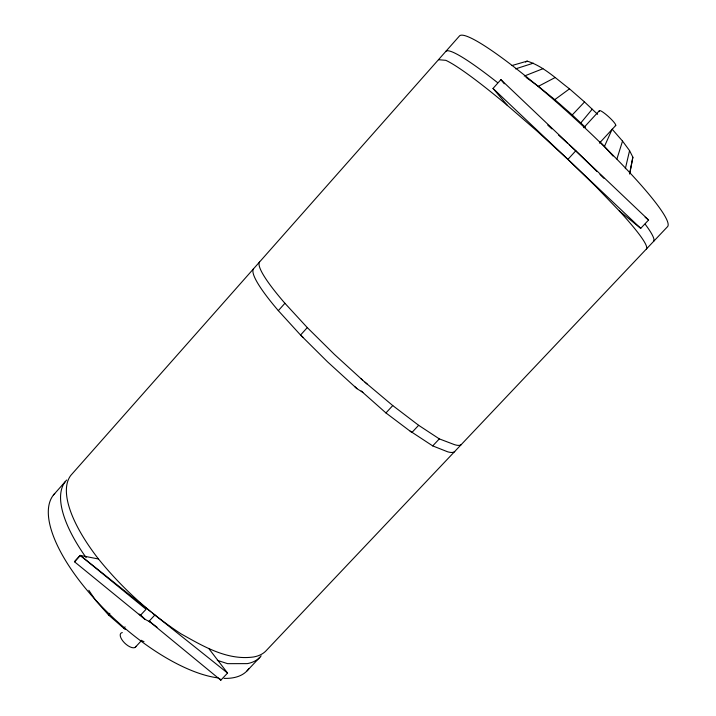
<?xml version="1.0" encoding="UTF-8"?>
<svg xmlns="http://www.w3.org/2000/svg" width="716" height="716" viewBox="0 0 716 716"><rect width="100%" height="100%" fill="white"/><g stroke="black" fill="none" stroke-linecap="round" stroke-linejoin="round"><path stroke-width="1.07" d="M613.021 156.052L604.447 146.44L612.144 129.175L622.526 141.079L629.57 150.629L632.872 157.198L629.677 174.078M629.776 172.851L632.872 157.198M625.337 168.708L629.57 150.629M616.915 159.006L622.526 141.079M125.237 629.516L108.546 614.972L109.87 613.281M580.765 122.973L592.195 109.208M53.378 495.087L65.254 481.653M362.896 392.395L356.953 388.672L327.57 361.875L300.559 335.043L278.327 310.646L284.914 303.28A136.049 18.151 42.5 0 1 259.469 262.083M507.581 105.592L493.02 88.435L500.905 79.646L648.589 220.009L640.722 228.359L619.331 210.96L596.034 186.706L567.904 159.373L537.456 131.458L507.581 105.592A140.613 13.344 42.5 0 0 445.817 60.332L438.478 59.705M74.509 561.783L80.237 555.41L98.495 558.999C121.953 587.988 149.707 613.236 180.853 633.75C203.102 646.163 227.035 660.689 253.589 656.966A131.27 48.849 42.5 0 0 266.003 650.835L667.607 226.596A141.141 17.068 42.5 0 0 576.031 119.688A141.141 17.068 42.5 0 0 459.618 35.8L70.893 475.29A131.252 48.974 42.5 0 0 98.495 558.999M284.914 303.28L307.28 327.588L300.559 335.043L302.975 337.343M150.933 611.858L80.237 555.41L74.455 561.738L144.847 619.215L150.969 622.41M583.755 127.725L599.292 110.792M567.904 159.373L575.78 150.808L569.193 144.766M209.161 649.036L227.563 673.058L220.823 680.2L149.116 621.22L154.853 614.99M599.417 143.137L615.778 125.407M135.315 647.264L141.258 640.82M361.177 390.99L385.942 412.935L392.762 405.578L418.645 425.304L439.32 438.881L454.374 444.609A136.067 17.998 42.5 0 0 461.319 444.511M140.273 615.483L146.064 609.28L80.237 555.41M418.645 425.304L411.897 432.5L385.942 412.935M410.179 431.095L432.715 445.898L439.32 438.881M247.02 670.883L259.863 657.315M526.009 77.355L538.36 86.341L554.802 99.64L572.254 114.936L584.542 101.967L597.6 114.318M123.492 628.299L125.121 626.885M554.802 99.64L569.506 88.847L584.542 101.967M525.535 62.077L527.191 61.12C543.471 66.284 556.126 78.769 569.506 88.847M538.36 86.341L555.258 77.471M524.246 76.075L542.907 68.718M515.565 68.87L533.357 63.169M511.833 65.568L527.191 61.12M217.315 660.34L227.581 663.66L247.297 663.625A131.118 49.78 42.5 0 0 261.179 655.802M432.715 445.898L447.59 451.778A135.906 19.081 42.5 0 0 454.732 451.474M141.15 640.265L144.023 641.724M149.116 621.22L157.01 627.216M152.499 613.111L227.563 673.058M645.152 217.234L648.589 220.009M392.762 405.578L363.8 381.225L334.39 354.393L307.28 327.588M361.097 378.764L362.672 380.133M365.035 382.192L367.389 384.241M139.19 614.077L144.847 619.215L140.927 615.232M547.767 125.121L551.884 128.898M558.48 134.939L567.537 143.254M572.254 114.936L585.402 127.341M493.02 88.435L640.722 228.359M354.536 386.371L356.953 388.672M575.78 150.808L596.858 171.401M599.981 174.453L603.883 178.266M599.892 141.804L604.447 146.44M108.546 614.972L95.622 600.384L88.82 590.297M500.905 79.646L504.332 83.79M219.544 678.446L220.823 680.2M249.007 668.476A130.804 51.722 42.5 0 1 224.054 678.365M218.299 677.918A130.804 51.722 42.5 0 1 92.462 596.509A130.804 51.722 42.5 0 1 54.747 493.512M619.331 210.96A140.613 13.344 42.5 0 1 646.387 249.016M446.023 51.176A140.792 14.597 42.5 0 1 497.522 82.6M645.161 224.197A140.792 14.597 42.5 0 1 653.538 241.462M86.135 557.621A131.109 49.86 42.5 0 1 66.695 480.015M599.462 111.544A11.053 1.718 42.3 0 1 608.027 116.216A11.053 1.718 42.3 0 1 615.348 125.622M135.995 646.297A10.078 4.502 43.1 0 1 124.539 642.914A10.078 4.502 43.1 0 1 122.311 632.577M278.327 310.646A135.888 19.18 42.5 0 1 253.41 268.93"/></g></svg>
